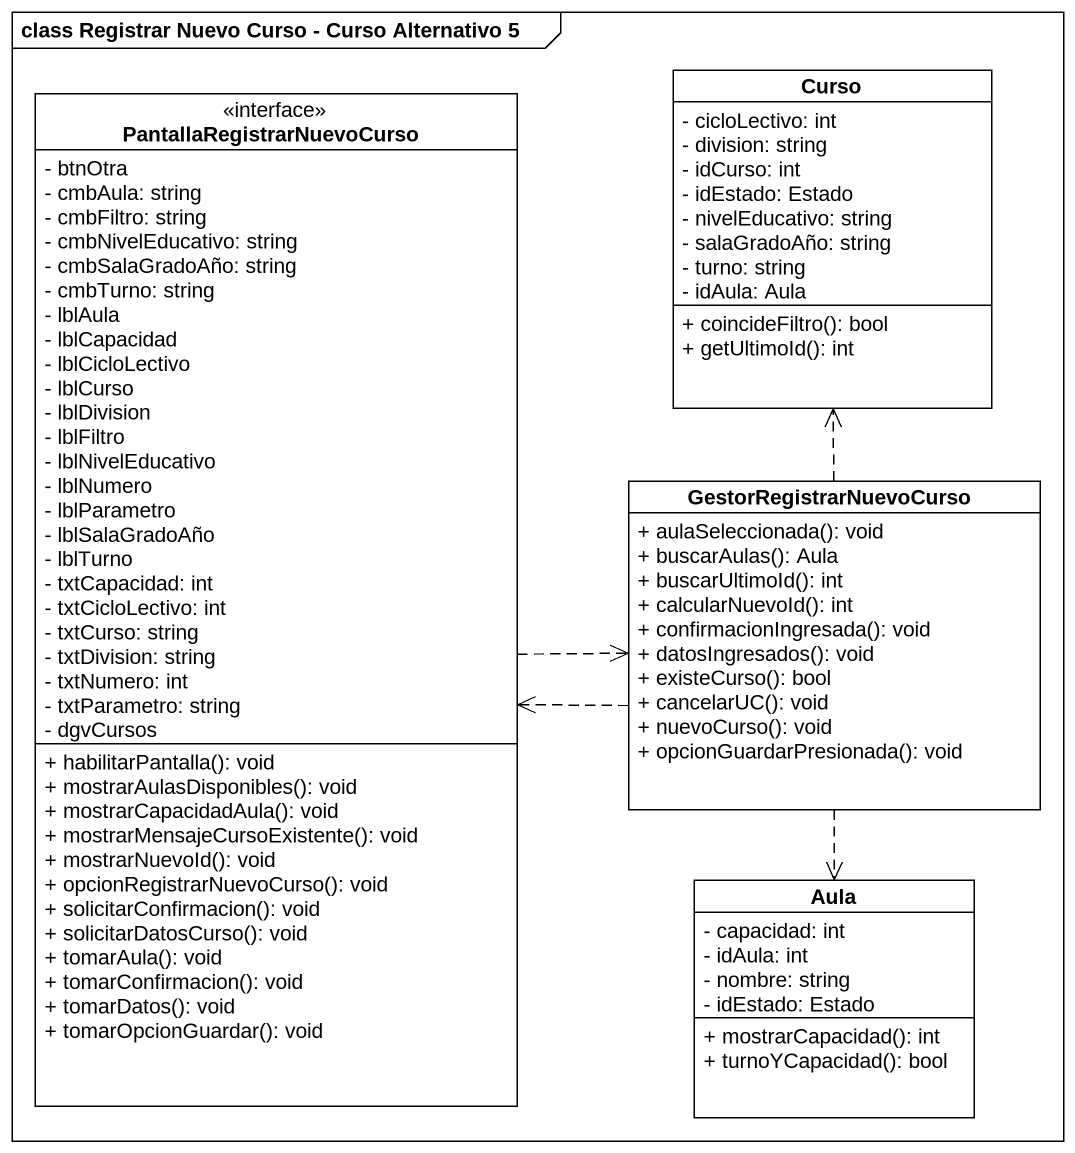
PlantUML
@startuml
mainframe class Registrar Nuevo Curso - Curso Alternativo 5
hide circle
hide empty members
skinparam classAttributeIconSize 0
class Curso {
  - cicloLectivo: int
  - division: string
  - idCurso: int
  - idEstado: Estado
  - nivelEducativo: string
  - salaGradoAño: string
  - turno: string
  - idAula: Aula
  + coincideFiltro(): bool
  + getUltimoId(): int
}
class PantallaRegistrarNuevoCurso <<interface>> {
  - btnOtra
  - cmbAula: string
  - cmbFiltro: string
  - cmbNivelEducativo: string
  - cmbSalaGradoAño: string
  - cmbTurno: string
  - lblAula
  - lblCapacidad
  - lblCicloLectivo
  - lblCurso
  - lblDivision
  - lblFiltro
  - lblNivelEducativo
  - lblNumero
  - lblParametro
  - lblSalaGradoAño
  - lblTurno
  - txtCapacidad: int
  - txtCicloLectivo: int
  - txtCurso: string
  - txtDivision: string
  - txtNumero: int
  - txtParametro: string
  - dgvCursos
  + habilitarPantalla(): void
  + mostrarAulasDisponibles(): void
  + mostrarCapacidadAula(): void
  + mostrarMensajeCursoExistente(): void
  + mostrarNuevoId(): void
  + opcionRegistrarNuevoCurso(): void
  + solicitarConfirmacion(): void
  + solicitarDatosCurso(): void
  + tomarAula(): void
  + tomarConfirmacion(): void
  + tomarDatos(): void
  + tomarOpcionGuardar(): void
}
class GestorRegistrarNuevoCurso {
  + aulaSeleccionada(): void
  + buscarAulas(): Aula
  + buscarUltimoId(): int
  + calcularNuevoId(): int
  + confirmacionIngresada(): void
  + datosIngresados(): void
  + existeCurso(): bool
  + cancelarUC(): void
  + nuevoCurso(): void
  + opcionGuardarPresionada(): void
}
class Aula {
  - capacidad: int
  - idAula: int
  - nombre: string
  - idEstado: Estado
  + mostrarCapacidad(): int
  + turnoYCapacidad(): bool
}
PantallaRegistrarNuevoCurso .right.> GestorRegistrarNuevoCurso
GestorRegistrarNuevoCurso .up.> Curso
GestorRegistrarNuevoCurso .left.> PantallaRegistrarNuevoCurso
GestorRegistrarNuevoCurso ..> Aula
@enduml
